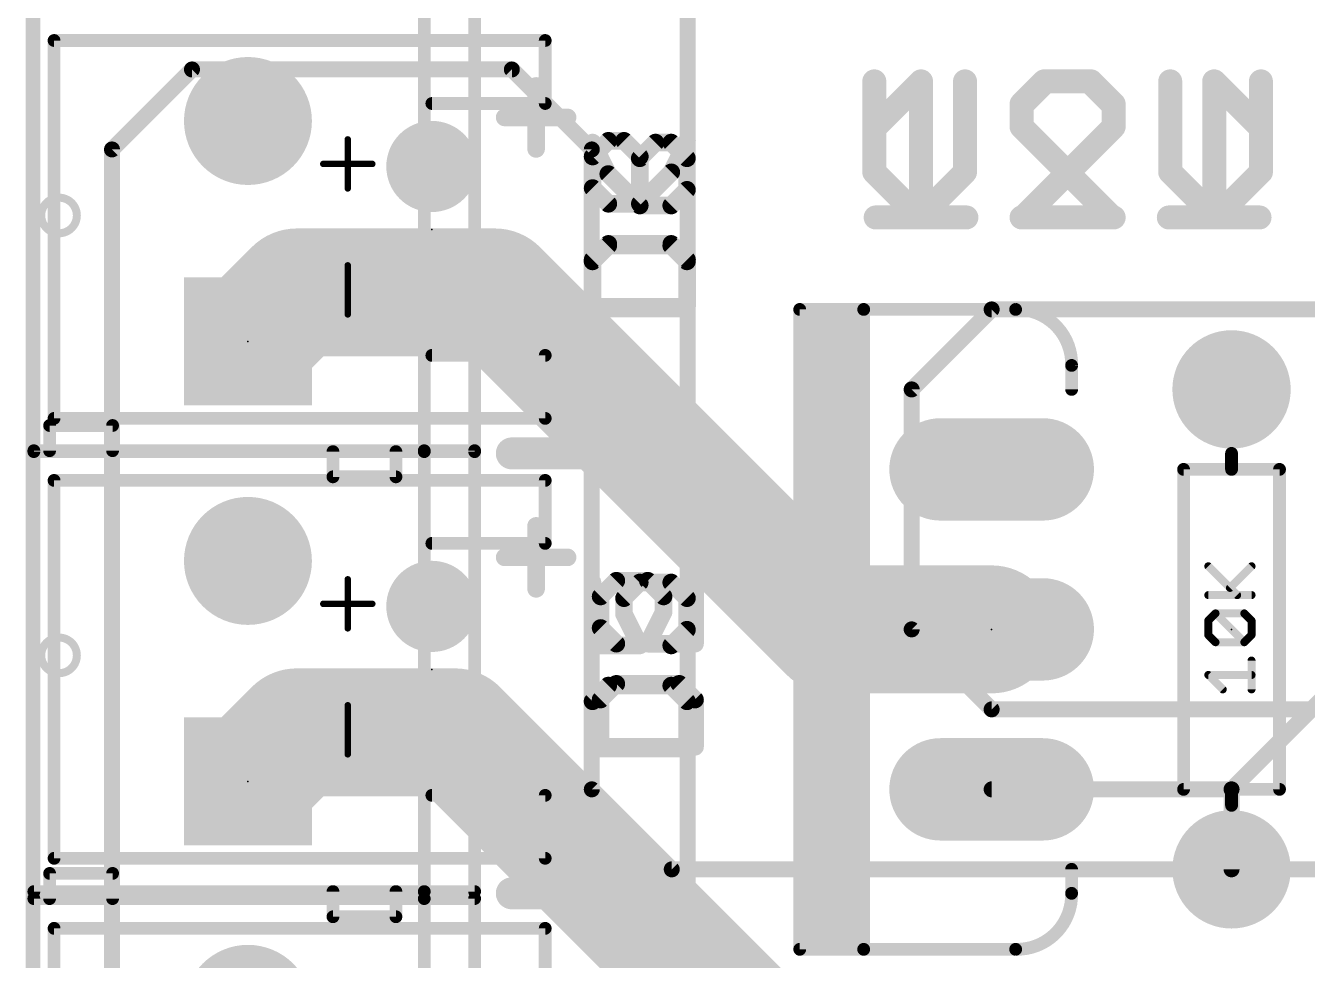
# Model space of a CAD drawing. Extents: x -15.6 to 82.7, y -6.5 to 54.7.
# Drawn here: x 2.44 to 22.79, y 11.25 to 26.1 of the extents above; entities that cross this region are included whole.
import ezdxf

# ---------------------------------------------------------------- set-up
doc = ezdxf.new("R2010")
doc.units = 0
for name, color, linetype in [('1', 12, 'CONTINUOUS'), ('16', 132, 'CONTINUOUS'), ('17', 110, 'CONTINUOUS'), ('20', 53, 'CONTINUOUS'), ('21', 41, 'CONTINUOUS'), ('22', 40, 'CONTINUOUS'), ('23', 53, 'CONTINUOUS'), ('51', 53, 'CONTINUOUS')]:
    doc.layers.add(name, color=color, linetype=linetype)

# ---------------------------------------------------------------- blocks, each defined once
blk = doc.blocks.new('ROUNDP')
at = {"const_width": 0.5}
blk.add_lwpolyline([(0, -0.25, 1), (0, 0.25, 1), (0, -0.25)], format="xyb", dxfattribs=at)
blk = doc.blocks.new('SQUAREP')
blk.add_solid([(-0.5, -0.5), (0.5, -0.5), (-0.5, 0.5), (0.5, 0.5)])
blk = doc.blocks.new('RECT')
blk.add_solid([(-0.5, -0.5), (0.5, -0.5), (-0.5, 0.5), (0.5, 0.5)])
blk = doc.blocks.new('LONGP100')
at = {"const_width": 1}
blk.add_lwpolyline([(-0.5, 0), (0.5, 0)], dxfattribs=at)
at = {"const_width": 0.5}
for points in [[(-0.5, 0.25, 1), (-0.5, -0.25)], [(0.5, -0.25, 1), (0.5, 0.25)]]:
    blk.add_lwpolyline(points, format="xyb", dxfattribs=at)

msp = doc.modelspace()

# ---------------------------------------------------------------- linework, layer by layer
at = {"layer": '1'}
for points, const_width in [([(3.81, 24.13), (5.08, 25.4)], 0.254), ([(5.08, 25.4), (10.16, 25.4)], 0.254), ([(10.16, 25.4), (11.43, 24.13)], 0.254), ([(3.81, 5.08), (3.81, 24.13)], 0.254), ([(11.43, 24.13), (11.43, 13.97)], 0.254), ([(5.969, 21.082), (6.747, 21.86)], 2.032), ([(6.747, 21.86), (8.89, 21.86)], 2.032), ([(8.89, 21.86), (9.89, 21.86)], 2.032), ([(9.89, 21.86), (15.24, 16.51)], 2.032), ([(17.78, 21.59), (16.51, 20.32)], 0.254), ([(57.15, 21.59), (17.78, 21.59)], 0.254), ([(16.51, 20.32), (16.51, 16.51)], 0.254), ([(15.24, 16.51), (17.78, 16.51)], 2.032), ([(16.51, 16.51), (17.78, 15.24)], 0.254), ([(21.59, 13.97), (24.13, 16.51)], 0.254), ([(5.969, 14.097), (6.747, 14.875)], 2.032), ([(6.747, 14.875), (8.89, 14.875)], 2.032), ([(8.89, 14.875), (9.255, 14.875)], 2.032), ([(9.255, 14.875), (13.97, 10.16)], 2.032), ([(17.78, 15.24), (67.31, 15.24)], 0.254), ([(11.43, 13.97), (12.7, 12.7)], 0.254), ([(17.78, 13.97), (21.59, 13.97)], 0.254), ([(21.59, 13.97), (21.59, 12.7)], 0.254), ([(12.7, 12.7), (67.31, 12.7)], 0.254)]:
    msp.add_lwpolyline(points, dxfattribs=dict(at, const_width=const_width))
for points, const_width in [([(5.08, 25.4635, 1), (5.08, 25.3365)], 0.127), ([(5.1249, 25.3551, 1), (5.0351, 25.4449)], 0.127), ([(10.2049, 25.4449, 1), (10.1151, 25.3551)], 0.127), ([(10.16, 25.3365, 1), (10.16, 25.4635)], 0.127), ([(3.8735, 24.13, 1), (3.7465, 24.13)], 0.127), ([(3.7651, 24.1749, 1), (3.8549, 24.0851)], 0.127), ([(11.4935, 24.13, 1), (11.3665, 24.13)], 0.127), ([(11.3851, 24.0851, 1), (11.4749, 24.1749)], 0.127), ([(6.747, 22.368, 1), (6.747, 21.352)], 1.016), ([(7.1062, 21.5008, 1), (6.3878, 22.2192)], 1.016), ([(8.89, 22.368, 1), (8.89, 21.352)], 1.016), ([(8.89, 21.352, 1), (8.89, 22.368)], 1.016), ([(10.2492, 22.2192, 1), (9.5308, 21.5008)], 1.016), ([(9.89, 21.352, 1), (9.89, 22.368)], 1.016), ([(5.6098, 21.4412, 1), (6.3282, 20.7228)], 1.016), ([(17.78, 21.6535, 1), (17.78, 21.5265)], 0.127), ([(17.8249, 21.5451, 1), (17.7351, 21.6349)], 0.127), ([(16.5735, 20.32, 1), (16.4465, 20.32)], 0.127), ([(16.4651, 20.3649, 1), (16.5549, 20.2751)], 0.127), ([(15.24, 17.018, 1), (15.24, 16.002)], 1.016), ([(17.78, 16.002, 1), (17.78, 17.018)], 1.016), ([(14.8808, 16.1508, 1), (15.5992, 16.8692)], 1.016), ([(16.5549, 16.5549, 1), (16.4651, 16.4651)], 0.127), ([(16.4465, 16.51, 1), (16.5735, 16.51)], 0.127), ([(6.747, 15.383, 1), (6.747, 14.367)], 1.016), ([(7.1062, 14.5158, 1), (6.3878, 15.2342)], 1.016), ([(8.89, 15.383, 1), (8.89, 14.367)], 1.016), ([(9.6142, 15.2342, 1), (8.8958, 14.5158)], 1.016), ([(8.89, 14.367, 1), (8.89, 15.383)], 1.016), ([(9.255, 14.367, 1), (9.255, 15.383)], 1.016), ([(17.78, 15.3035, 1), (17.78, 15.1765)], 0.127), ([(17.7351, 15.1951, 1), (17.8249, 15.2849)], 0.127), ([(5.6098, 14.4562, 1), (6.3282, 13.7378)], 1.016), ([(11.4749, 14.0149, 1), (11.3851, 13.9251)], 0.127), ([(17.78, 14.0335, 1), (17.78, 13.9065)], 0.127), ([(21.6535, 13.97, 1), (21.5265, 13.97)], 0.127), ([(21.5451, 14.0149, 1), (21.6349, 13.9251)], 0.127), ([(21.59, 13.9065, 1), (21.59, 14.0335)], 0.127), ([(11.3665, 13.97, 1), (11.4935, 13.97)], 0.127), ([(12.7, 12.7635, 1), (12.7, 12.6365)], 0.127), ([(12.6551, 12.6551, 1), (12.7449, 12.7449)], 0.127), ([(21.5265, 12.7, 1), (21.6535, 12.7)], 0.127)]:
    msp.add_lwpolyline(points, format="xyb", dxfattribs=dict(at, const_width=const_width))
at = {"layer": '16', "const_width": 0.254}
for points in [[(3.81, 24.13), (5.08, 25.4)], [(5.08, 25.4), (10.16, 25.4)], [(10.16, 25.4), (11.43, 24.13)], [(3.81, 5.08), (3.81, 24.13)], [(11.43, 24.13), (11.43, 13.97)], [(16.51, 20.32), (17.78, 21.59)], [(17.78, 21.59), (57.15, 21.59)], [(16.51, 16.51), (16.51, 20.32)], [(17.78, 15.24), (16.51, 16.51)], [(67.31, 15.24), (17.78, 15.24)], [(11.43, 13.97), (12.7, 12.7)], [(12.7, 12.7), (67.31, 12.7)]]:
    msp.add_lwpolyline(points, dxfattribs=at)
at = {"layer": '16', "const_width": 0.127}
for points in [[(5.08, 25.4635, 1), (5.08, 25.3365)], [(5.1249, 25.3551, 1), (5.0351, 25.4449)], [(10.2049, 25.4449, 1), (10.1151, 25.3551)], [(10.16, 25.3365, 1), (10.16, 25.4635)], [(3.8735, 24.13, 1), (3.7465, 24.13)], [(3.7651, 24.1749, 1), (3.8549, 24.0851)], [(11.4935, 24.13, 1), (11.3665, 24.13)], [(11.3851, 24.0851, 1), (11.4749, 24.1749)], [(17.78, 21.6535, 1), (17.78, 21.5265)], [(17.8249, 21.5451, 1), (17.7351, 21.6349)], [(16.5735, 20.32, 1), (16.4465, 20.32)], [(16.4651, 20.3649, 1), (16.5549, 20.2751)], [(16.5549, 16.5549, 1), (16.4651, 16.4651)], [(16.4465, 16.51, 1), (16.5735, 16.51)], [(17.78, 15.3035, 1), (17.78, 15.1765)], [(17.7351, 15.1951, 1), (17.8249, 15.2849)], [(11.4749, 14.0149, 1), (11.3851, 13.9251)], [(11.3665, 13.97, 1), (11.4935, 13.97)], [(12.7, 12.7635, 1), (12.7, 12.6365)], [(12.6551, 12.6551, 1), (12.7449, 12.7449)]]:
    msp.add_lwpolyline(points, format="xyb", dxfattribs=at)
at = {"layer": '20', "const_width": 0.2032}
msp.add_lwpolyline([(2.54, 50.8), (2.54, 2.54)], dxfattribs=at)
at = {"layer": '21'}
for points, const_width in [([(2.569, 19.332), (2.569, 26.332)], 0.2032), ([(8.769, 26.332), (8.769, 19.332)], 0.2032), ([(9.569, 26.332), (9.569, 19.332)], 0.2032), ([(10.5457, 25.1386), (10.5457, 24.1387)], 0.2794), ([(15.9385, 24.4911), (16.6588, 25.2113)], 0.381), ([(16.6588, 25.2113), (16.6588, 23.0505)], 0.381), ([(18.6374, 25.2113), (18.2773, 24.8512)], 0.381), ([(19.3577, 25.2113), (18.6374, 25.2113)], 0.381), ([(19.7179, 24.8512), (19.3577, 25.2113)], 0.381), ([(20.6161, 25.2113), (20.6161, 23.7708)], 0.381), ([(22.0567, 23.7708), (22.0567, 25.2113)], 0.381), ([(19.7179, 24.4911), (19.7179, 24.8512)], 0.381), ([(10.0457, 24.6386), (11.0456, 24.6386)], 0.2794), ([(18.2773, 23.0505), (19.7179, 24.4911)], 0.381), ([(11.4414, 24.2398), (11.6914, 23.7398)], 0.2794), ([(12.4413, 24.2398), (12.1914, 23.9898)], 0.2794), ([(12.6913, 24.2398), (12.4413, 24.2398)], 0.2794), ([(12.9413, 23.9898), (12.6913, 24.2398)], 0.2794), ([(12.1914, 23.9898), (12.1914, 23.2399)], 0.2794), ([(12.9413, 23.4898), (12.9413, 23.9898)], 0.2794), ([(11.6914, 23.7398), (12.1914, 23.2399)], 0.2794), ([(20.6161, 23.7708), (21.3364, 23.0505)], 0.381), ([(21.3364, 23.0505), (22.0567, 23.7708)], 0.381), ([(12.6913, 23.2399), (12.9413, 23.4898)], 0.2794), ([(12.1914, 23.2399), (12.6913, 23.2399)], 0.2794), ([(15.9385, 23.0505), (17.3791, 23.0505)], 0.381), ([(19.7179, 23.0505), (18.2773, 23.0505)], 0.381), ([(11.6914, 22.6026), (11.4414, 22.3526)], 0.2794), ([(12.6913, 22.6026), (11.6914, 22.6026)], 0.2794), ([(12.9413, 22.3526), (12.6913, 22.6026)], 0.2794), ([(11.4414, 22.3526), (11.4414, 21.6027)], 0.2794), ([(12.9413, 21.6027), (12.9413, 22.3526)], 0.2794), ([(10.5404, 20.4597), (10.5404, 21.4596)], 0.2794), ([(11.4414, 21.6027), (12.9413, 21.6027)], 0.2794), ([(14.732, 11.43), (14.732, 21.59)], 0.2032), ([(14.732, 21.59), (15.748, 21.59)], 0.2032), ([(15.748, 21.59), (18.161, 21.59)], 0.2032), ([(15.748, 21.59), (15.748, 11.43)], 0.2032), ([(19.05, 20.701), (19.05, 20.32)], 0.2032), ([(11.43, 19.304), (10.16, 19.304)], 0.508), ([(2.569, 12.347), (2.569, 19.347)], 0.2032), ([(2.569, 19.347), (8.769, 19.347)], 0.2032), ([(8.769, 19.332), (2.569, 19.332)], 0.2032), ([(8.769, 19.347), (9.569, 19.347)], 0.2032), ([(8.769, 19.347), (8.769, 12.347)], 0.2032), ([(9.569, 19.332), (8.769, 19.332)], 0.2032), ([(9.569, 19.347), (9.569, 12.347)], 0.2032), ([(21.59, 19.05), (21.59, 19.304)], 0.2032), ([(20.828, 13.97), (20.828, 19.05)], 0.2032), ([(20.828, 19.05), (21.59, 19.05)], 0.2032), ([(21.59, 19.05), (22.352, 19.05)], 0.2032), ([(22.352, 19.05), (22.352, 13.97)], 0.2032), ([(10.5457, 18.1536), (10.5457, 17.1537)], 0.2794), ([(10.0457, 17.6536), (11.0456, 17.6536)], 0.2794), ([(21.6787, 17.0543), (21.2211, 17.5119)], 0.127), ([(21.5643, 17.1687), (21.9075, 17.5119)], 0.127), ([(11.4414, 17.2548), (11.4414, 16.2549)], 0.2794), ([(11.9414, 17.0048), (12.1914, 17.2548)], 0.2794), ([(12.1914, 17.2548), (12.6913, 17.2548)], 0.2794), ([(12.6913, 17.2548), (12.9413, 17.0048)], 0.2794), ([(11.9414, 16.7548), (11.9414, 17.0048)], 0.2794), ([(12.9413, 17.0048), (12.9413, 16.5048)], 0.2794), ([(21.2211, 17.0543), (21.9075, 17.0543)], 0.127), ([(12.1914, 16.2549), (11.9414, 16.7548)], 0.2794), ([(21.2211, 16.6491), (21.3355, 16.7635)], 0.127), ([(21.2211, 16.4203), (21.2211, 16.6491)], 0.127), ([(21.3355, 16.7635), (21.7931, 16.7635)], 0.127), ([(21.7931, 16.3059), (21.3355, 16.7635)], 0.127), ([(21.7931, 16.7635), (21.9075, 16.6491)], 0.127), ([(21.9075, 16.6491), (21.9075, 16.4203)], 0.127), ([(12.9413, 16.5048), (12.6913, 16.2549)], 0.2794), ([(11.4414, 16.2549), (12.1914, 16.2549)], 0.2794), ([(21.3355, 16.3059), (21.2211, 16.4203)], 0.127), ([(21.7931, 16.3059), (21.3355, 16.3059)], 0.127), ([(21.9075, 16.4203), (21.7931, 16.3059)], 0.127), ([(21.9075, 15.5575), (21.9075, 16.0151)], 0.127), ([(11.6914, 15.6176), (11.4414, 15.3676)], 0.2794), ([(12.6913, 15.6176), (11.6914, 15.6176)], 0.2794), ([(12.9413, 15.3676), (12.6913, 15.6176)], 0.2794), ([(21.4499, 15.5575), (21.2211, 15.7863)], 0.127), ([(21.2211, 15.7863), (21.9075, 15.7863)], 0.127), ([(11.4414, 15.3676), (11.4414, 14.6177)], 0.2794), ([(12.9413, 14.6177), (12.9413, 15.3676)], 0.2794), ([(11.4414, 14.6177), (12.9413, 14.6177)], 0.2794), ([(10.5404, 13.4747), (10.5404, 14.4746)], 0.2794), ([(21.59, 13.97), (20.828, 13.97)], 0.2032), ([(22.352, 13.97), (21.59, 13.97)], 0.2032), ([(21.59, 13.97), (21.59, 13.716)], 0.2032), ([(19.05, 12.319), (19.05, 12.7)], 0.2032), ([(8.769, 12.347), (2.569, 12.347)], 0.2032), ([(9.569, 12.347), (8.769, 12.347)], 0.2032), ([(11.43, 12.319), (10.16, 12.319)], 0.508), ([(2.569, 5.235), (2.569, 12.235)], 0.2032), ([(2.569, 12.235), (8.769, 12.235)], 0.2032), ([(8.769, 12.235), (9.569, 12.235)], 0.2032), ([(8.769, 12.235), (8.769, 5.235)], 0.2032), ([(9.569, 12.235), (9.569, 5.235)], 0.2032), ([(15.748, 11.43), (14.732, 11.43)], 0.2032), ([(15.748, 11.43), (18.161, 11.43)], 0.2032)]:
    msp.add_lwpolyline(points, dxfattribs=dict(at, const_width=const_width))
for points, const_width in [([(10.6155, 25.1386, 1), (10.4758, 25.1386)], 0.1397), ([(16.754, 25.2113, 1), (16.5635, 25.2113)], 0.1905), ([(16.7261, 25.144, 1), (16.5914, 25.2787)], 0.1905), ([(18.6374, 25.3066, 1), (18.6374, 25.1161)], 0.1905), ([(18.7048, 25.144, 1), (18.5701, 25.2787)], 0.1905), ([(19.4251, 25.2787, 1), (19.2904, 25.144)], 0.1905), ([(19.3577, 25.1161, 1), (19.3577, 25.3066)], 0.1905), ([(20.7113, 25.2113, 1), (20.5208, 25.2113)], 0.1905), ([(22.1519, 25.2113, 1), (21.9614, 25.2113)], 0.1905), ([(19.8131, 24.8512, 1), (19.6226, 24.8512)], 0.1905), ([(18.2099, 24.9186, 1), (18.3446, 24.7839)], 0.1905), ([(19.6505, 24.7839, 1), (19.7852, 24.9186)], 0.1905), ([(10.0457, 24.7085, 1), (10.0457, 24.5688)], 0.1397), ([(11.0456, 24.5688, 1), (11.0456, 24.7085)], 0.1397), ([(15.8711, 24.5584, 1), (16.0059, 24.4237)], 0.1905), ([(19.7852, 24.4237, 1), (19.6505, 24.5584)], 0.1905), ([(19.6226, 24.4911, 1), (19.8131, 24.4911)], 0.1905), ([(11.5039, 24.271, 1), (11.3789, 24.2085)], 0.1397), ([(12.4413, 24.3096, 1), (12.4413, 24.1699)], 0.1397), ([(12.4907, 24.1904, 1), (12.3919, 24.2892)], 0.1397), ([(12.7407, 24.2892, 1), (12.6419, 24.1904)], 0.1397), ([(12.6913, 24.1699, 1), (12.6913, 24.3096)], 0.1397), ([(10.4758, 24.1387, 1), (10.6155, 24.1387)], 0.1397), ([(12.2612, 23.9898, 1), (12.1215, 23.9898)], 0.1397), ([(12.142, 24.0392, 1), (12.2408, 23.9404)], 0.1397), ([(13.0112, 23.9898, 1), (12.8714, 23.9898)], 0.1397), ([(12.8919, 23.9404, 1), (12.9907, 24.0392)], 0.1397), ([(11.7408, 23.7892, 1), (11.642, 23.6904)], 0.1397), ([(11.6289, 23.7086, 1), (11.7539, 23.7711)], 0.1397), ([(20.6834, 23.8381, 1), (20.5487, 23.7034)], 0.1905), ([(20.5208, 23.7708, 1), (20.7113, 23.7708)], 0.1905), ([(21.9614, 23.7708, 1), (22.1519, 23.7708)], 0.1905), ([(22.124, 23.7034, 1), (21.9893, 23.8381)], 0.1905), ([(12.9907, 23.4404, 1), (12.8919, 23.5392)], 0.1397), ([(12.8714, 23.4898, 1), (13.0112, 23.4898)], 0.1397), ([(12.1215, 23.2399, 1), (12.2612, 23.2399)], 0.1397), ([(12.1914, 23.3097, 1), (12.1914, 23.17)], 0.1397), ([(12.142, 23.1905, 1), (12.2408, 23.2892)], 0.1397), ([(12.6419, 23.2892, 1), (12.7407, 23.1905)], 0.1397), ([(12.6913, 23.17, 1), (12.6913, 23.3097)], 0.1397), ([(15.9385, 23.1457, 1), (15.9385, 22.9552)], 0.1905), ([(17.3791, 22.9552, 1), (17.3791, 23.1457)], 0.1905), ([(18.2099, 23.1179, 1), (18.3446, 22.9831)], 0.1905), ([(18.2773, 23.1457, 1), (18.2773, 22.9552)], 0.1905), ([(19.7179, 22.9552, 1), (19.7179, 23.1457)], 0.1905), ([(21.269, 23.1179, 1), (21.4037, 22.9831)], 0.1905), ([(21.269, 22.9831, 1), (21.4037, 23.1179)], 0.1905), ([(16.5635, 23.0505, 1), (16.754, 23.0505)], 0.1905), ([(11.6914, 22.6725, 1), (11.6914, 22.5328)], 0.1397), ([(11.7408, 22.5532, 1), (11.642, 22.652)], 0.1397), ([(12.7407, 22.652, 1), (12.6419, 22.5532)], 0.1397), ([(12.6913, 22.5328, 1), (12.6913, 22.6725)], 0.1397), ([(11.392, 22.402, 1), (11.4908, 22.3032)], 0.1397), ([(11.5113, 22.3526, 1), (11.3716, 22.3526)], 0.1397), ([(13.0112, 22.3526, 1), (12.8714, 22.3526)], 0.1397), ([(12.8919, 22.3032, 1), (12.9907, 22.402)], 0.1397), ([(10.6102, 21.4596, 1), (10.4705, 21.4596)], 0.1397), ([(11.4414, 21.6726, 1), (11.4414, 21.5329)], 0.1397), ([(11.3716, 21.6027, 1), (11.5113, 21.6027)], 0.1397), ([(12.8714, 21.6027, 1), (13.0112, 21.6027)], 0.1397), ([(12.9413, 21.5329, 1), (12.9413, 21.6726)], 0.1397), ([(14.7828, 21.59, 1), (14.6812, 21.59)], 0.1016), ([(14.732, 21.6408, 1), (14.732, 21.5392)], 0.1016), ([(15.748, 21.6408, 1), (15.748, 21.5392)], 0.1016), ([(15.7988, 21.59, 1), (15.6972, 21.59)], 0.1016), ([(15.748, 21.5392, 1), (15.748, 21.6408)], 0.1016), ([(19.05, 20.701, 0.4286), (18.161, 21.59)], 0.2032), ([(18.1598, 21.6408, 1), (18.1622, 21.5392)], 0.1016), ([(18.161, 21.5392, 1), (18.161, 21.6408)], 0.1016), ([(19.1008, 20.701, 1), (18.9992, 20.701)], 0.1016), ([(18.9992, 20.7022, 1), (19.1008, 20.6998)], 0.1016), ([(10.4705, 20.4597, 1), (10.6102, 20.4597)], 0.1397), ([(18.9992, 20.32, 1), (19.1008, 20.32)], 0.1016), ([(10.16, 19.431, 1), (10.16, 19.177)], 0.254), ([(11.43, 19.177, 1), (11.43, 19.431)], 0.254), ([(2.6198, 19.347, 1), (2.5182, 19.347)], 0.1016), ([(2.569, 19.3978, 1), (2.569, 19.2962)], 0.1016), ([(2.569, 19.3828, 1), (2.569, 19.2812)], 0.1016), ([(2.5182, 19.332, 1), (2.6198, 19.332)], 0.1016), ([(8.769, 19.3978, 1), (8.769, 19.2962)], 0.1016), ([(8.8198, 19.347, 1), (8.7182, 19.347)], 0.1016), ([(8.769, 19.3828, 1), (8.769, 19.2812)], 0.1016), ([(8.7182, 19.332, 1), (8.8198, 19.332)], 0.1016), ([(8.769, 19.2962, 1), (8.769, 19.3978)], 0.1016), ([(8.769, 19.2812, 1), (8.769, 19.3828)], 0.1016), ([(9.6198, 19.347, 1), (9.5182, 19.347)], 0.1016), ([(9.5182, 19.332, 1), (9.6198, 19.332)], 0.1016), ([(9.569, 19.2962, 1), (9.569, 19.3978)], 0.1016), ([(9.569, 19.2812, 1), (9.569, 19.3828)], 0.1016), ([(21.6408, 19.304, 1), (21.5392, 19.304)], 0.1016), ([(20.8788, 19.05, 1), (20.7772, 19.05)], 0.1016), ([(20.828, 19.1008, 1), (20.828, 18.9992)], 0.1016), ([(21.59, 19.1008, 1), (21.59, 18.9992)], 0.1016), ([(21.59, 18.9992, 1), (21.59, 19.1008)], 0.1016), ([(22.4028, 19.05, 1), (22.3012, 19.05)], 0.1016), ([(22.352, 18.9992, 1), (22.352, 19.1008)], 0.1016), ([(21.5392, 19.05, 1), (21.6408, 19.05)], 0.1016), ([(10.6155, 18.1536, 1), (10.4758, 18.1536)], 0.1397), ([(10.0457, 17.7235, 1), (10.0457, 17.5838)], 0.1397), ([(11.0456, 17.5838, 1), (11.0456, 17.7235)], 0.1397), ([(21.2436, 17.5344, 1), (21.1987, 17.4895)], 0.0635), ([(21.93, 17.4895, 1), (21.885, 17.5344)], 0.0635), ([(11.5113, 17.2548, 1), (11.3716, 17.2548)], 0.1397), ([(12.1914, 17.3246, 1), (12.1914, 17.1849)], 0.1397), ([(12.2408, 17.2054, 1), (12.142, 17.3042)], 0.1397), ([(12.7407, 17.3042, 1), (12.6419, 17.2054)], 0.1397), ([(12.6913, 17.1849, 1), (12.6913, 17.3246)], 0.1397), ([(10.4758, 17.1537, 1), (10.6155, 17.1537)], 0.1397), ([(12.0112, 17.0048, 1), (11.8715, 17.0048)], 0.1397), ([(11.892, 17.0542, 1), (11.9908, 16.9554)], 0.1397), ([(13.0112, 17.0048, 1), (12.8714, 17.0048)], 0.1397), ([(12.8919, 16.9554, 1), (12.9907, 17.0542)], 0.1397), ([(21.2211, 17.0861, 1), (21.2211, 17.0226)], 0.0635), ([(21.5419, 17.1912, 1), (21.5868, 17.1463)], 0.0635), ([(21.6563, 17.0319, 1), (21.7012, 17.0768)], 0.0635), ([(21.9075, 17.0226, 1), (21.9075, 17.0861)], 0.0635), ([(11.8715, 16.7548, 1), (12.0112, 16.7548)], 0.1397), ([(12.0039, 16.7861, 1), (11.8789, 16.7236)], 0.1397), ([(21.2529, 16.6491, 1), (21.1894, 16.6491)], 0.0635), ([(21.1987, 16.6716, 1), (21.2436, 16.6267)], 0.0635), ([(21.3355, 16.7953, 1), (21.3355, 16.7318)], 0.0635), ([(21.358, 16.786, 1), (21.3131, 16.7411)], 0.0635), ([(21.358, 16.7411, 1), (21.3131, 16.786)], 0.0635), ([(21.8156, 16.786, 1), (21.7707, 16.7411)], 0.0635), ([(21.7931, 16.7318, 1), (21.7931, 16.7953)], 0.0635), ([(21.9393, 16.6491, 1), (21.8758, 16.6491)], 0.0635), ([(21.885, 16.6267, 1), (21.93, 16.6716)], 0.0635), ([(12.8714, 16.5048, 1), (13.0112, 16.5048)], 0.1397), ([(12.9907, 16.4554, 1), (12.8919, 16.5542)], 0.1397), ([(11.4414, 16.3247, 1), (11.4414, 16.185)], 0.1397), ([(11.3716, 16.2549, 1), (11.5113, 16.2549)], 0.1397), ([(12.1289, 16.2236, 1), (12.2538, 16.2861)], 0.1397), ([(12.1914, 16.185, 1), (12.1914, 16.3247)], 0.1397), ([(12.6419, 16.3042, 1), (12.7407, 16.2055)], 0.1397), ([(21.2436, 16.4428, 1), (21.1987, 16.3979)], 0.0635), ([(21.1894, 16.4203, 1), (21.2529, 16.4203)], 0.0635), ([(21.3355, 16.3377, 1), (21.3355, 16.2742)], 0.0635), ([(21.3131, 16.2835, 1), (21.358, 16.3284)], 0.0635), ([(21.7707, 16.3284, 1), (21.8156, 16.2835)], 0.0635), ([(21.7707, 16.2835, 1), (21.8156, 16.3284)], 0.0635), ([(21.7931, 16.2742, 1), (21.7931, 16.3377)], 0.0635), ([(21.8758, 16.4203, 1), (21.9393, 16.4203)], 0.0635), ([(21.93, 16.3979, 1), (21.885, 16.4428)], 0.0635), ([(21.9393, 16.0151, 1), (21.8758, 16.0151)], 0.0635), ([(11.6914, 15.6875, 1), (11.6914, 15.5478)], 0.1397), ([(11.7408, 15.5682, 1), (11.642, 15.667)], 0.1397), ([(12.7407, 15.667, 1), (12.6419, 15.5682)], 0.1397), ([(12.6913, 15.5478, 1), (12.6913, 15.6875)], 0.1397), ([(21.2211, 15.818, 1), (21.2211, 15.7545)], 0.0635), ([(21.2436, 15.8087, 1), (21.1987, 15.7638)], 0.0635), ([(21.9075, 15.7545, 1), (21.9075, 15.818)], 0.0635), ([(11.392, 15.417, 1), (11.4908, 15.3182)], 0.1397), ([(11.5113, 15.3676, 1), (11.3716, 15.3676)], 0.1397), ([(13.0112, 15.3676, 1), (12.8714, 15.3676)], 0.1397), ([(12.8919, 15.3182, 1), (12.9907, 15.417)], 0.1397), ([(21.4275, 15.535, 1), (21.4724, 15.58)], 0.0635), ([(21.8758, 15.5575, 1), (21.9393, 15.5575)], 0.0635), ([(11.4414, 14.6876, 1), (11.4414, 14.5479)], 0.1397), ([(11.3716, 14.6177, 1), (11.5113, 14.6177)], 0.1397), ([(12.8714, 14.6177, 1), (13.0112, 14.6177)], 0.1397), ([(12.9413, 14.5479, 1), (12.9413, 14.6876)], 0.1397), ([(10.6102, 14.4746, 1), (10.4705, 14.4746)], 0.1397), ([(20.828, 14.0208, 1), (20.828, 13.9192)], 0.1016), ([(21.59, 14.0208, 1), (21.59, 13.9192)], 0.1016), ([(21.6408, 13.97, 1), (21.5392, 13.97)], 0.1016), ([(21.59, 13.9192, 1), (21.59, 14.0208)], 0.1016), ([(22.352, 13.9192, 1), (22.352, 14.0208)], 0.1016), ([(20.7772, 13.97, 1), (20.8788, 13.97)], 0.1016), ([(22.3012, 13.97, 1), (22.4028, 13.97)], 0.1016), ([(21.5392, 13.716, 1), (21.6408, 13.716)], 0.1016), ([(10.4705, 13.4747, 1), (10.6102, 13.4747)], 0.1397), ([(19.1008, 12.7, 1), (18.9992, 12.7)], 0.1016), ([(2.569, 12.3978, 1), (2.569, 12.2962)], 0.1016), ([(8.769, 12.3978, 1), (8.769, 12.2962)], 0.1016), ([(8.769, 12.2962, 1), (8.769, 12.3978)], 0.1016), ([(9.569, 12.2962, 1), (9.569, 12.3978)], 0.1016), ([(10.16, 12.446, 1), (10.16, 12.192)], 0.254), ([(11.43, 12.192, 1), (11.43, 12.446)], 0.254), ([(18.161, 11.43, 0.4286), (19.05, 12.319)], 0.2032), ([(19.1008, 12.3202, 1), (18.9992, 12.3178)], 0.1016), ([(2.5182, 12.347, 1), (2.6198, 12.347)], 0.1016), ([(2.6198, 12.235, 1), (2.5182, 12.235)], 0.1016), ([(2.569, 12.2858, 1), (2.569, 12.1842)], 0.1016), ([(8.7182, 12.347, 1), (8.8198, 12.347)], 0.1016), ([(8.769, 12.2858, 1), (8.769, 12.1842)], 0.1016), ([(8.8198, 12.235, 1), (8.7182, 12.235)], 0.1016), ([(8.769, 12.1842, 1), (8.769, 12.2858)], 0.1016), ([(9.5182, 12.347, 1), (9.6198, 12.347)], 0.1016), ([(9.6198, 12.235, 1), (9.5182, 12.235)], 0.1016), ([(9.569, 12.1842, 1), (9.569, 12.2858)], 0.1016), ([(18.9992, 12.319, 1), (19.1008, 12.319)], 0.1016), ([(14.732, 11.4808, 1), (14.732, 11.3792)], 0.1016), ([(14.6812, 11.43, 1), (14.7828, 11.43)], 0.1016), ([(15.748, 11.4808, 1), (15.748, 11.3792)], 0.1016), ([(15.6972, 11.43, 1), (15.7988, 11.43)], 0.1016), ([(15.748, 11.3792, 1), (15.748, 11.4808)], 0.1016), ([(18.1622, 11.4808, 1), (18.1598, 11.3792)], 0.1016), ([(18.161, 11.3792, 1), (18.161, 11.4808)], 0.1016)]:
    msp.add_lwpolyline(points, format="xyb", dxfattribs=dict(at, const_width=const_width))
at = {"layer": '22'}
for points, const_width in [([(10.6155, 25.1386, 1), (10.4758, 25.1386)], 0.1397), ([(16.0116, 25.2113, 1), (15.8211, 25.2113)], 0.1905), ([(17.4522, 25.2113, 1), (17.2617, 25.2113)], 0.1905), ([(18.6153, 25.3066, 1), (18.6153, 25.1161)], 0.1905), ([(18.6826, 25.144, 1), (18.5479, 25.2787)], 0.1905), ([(19.4029, 25.2787, 1), (19.2682, 25.144)], 0.1905), ([(19.3356, 25.1161, 1), (19.3356, 25.3066)], 0.1905), ([(21.3816, 25.2787, 1), (21.2469, 25.144)], 0.1905), ([(21.4095, 25.2113, 1), (21.219, 25.2113)], 0.1905), ([(18.3504, 24.8512, 1), (18.1599, 24.8512)], 0.1905), ([(18.1878, 24.9186, 1), (18.3225, 24.7839)], 0.1905), ([(19.6284, 24.7839, 1), (19.7631, 24.9186)], 0.1905), ([(10.0457, 24.7085, 1), (10.0457, 24.5688)], 0.1397), ([(11.0456, 24.5688, 1), (11.0456, 24.7085)], 0.1397), ([(18.3225, 24.5584, 1), (18.1878, 24.4237)], 0.1905), ([(21.9671, 24.4237, 1), (22.1019, 24.5584)], 0.1905), ([(18.1599, 24.4911, 1), (18.3504, 24.4911)], 0.1905), ([(11.6927, 24.3373, 1), (11.6927, 24.1976)], 0.1397), ([(11.7421, 24.2181, 1), (11.6433, 24.3169)], 0.1397), ([(11.9921, 24.3169, 1), (11.8933, 24.2181)], 0.1397), ([(11.9427, 24.1976, 1), (11.9427, 24.3373)], 0.1397), ([(13.0051, 24.2362, 1), (12.8801, 24.2987)], 0.1397), ([(10.4758, 24.1387, 1), (10.6155, 24.1387)], 0.1397), ([(11.5126, 24.0175, 1), (11.3728, 24.0175)], 0.1397), ([(11.3933, 24.0669, 1), (11.4921, 23.9681)], 0.1397), ([(12.2625, 24.0175, 1), (12.1228, 24.0175)], 0.1397), ([(12.1432, 23.9681, 1), (12.242, 24.0669)], 0.1397), ([(12.6301, 23.7987, 1), (12.7551, 23.7363)], 0.1397), ([(12.742, 23.7181, 1), (12.6432, 23.8169)], 0.1397), ([(15.9837, 23.8381, 1), (15.849, 23.7034)], 0.1905), ([(15.8211, 23.7708, 1), (16.0116, 23.7708)], 0.1905), ([(17.2617, 23.7708, 1), (17.4522, 23.7708)], 0.1905), ([(17.4243, 23.7034, 1), (17.2896, 23.8381)], 0.1905), ([(11.4921, 23.5669, 1), (11.3933, 23.4681)], 0.1397), ([(11.3728, 23.5175, 1), (11.5126, 23.5175)], 0.1397), ([(11.6927, 23.3374, 1), (11.6927, 23.1977)], 0.1397), ([(11.6433, 23.2181, 1), (11.7421, 23.3169)], 0.1397), ([(12.1432, 23.3169, 1), (12.242, 23.2181)], 0.1397), ([(12.1228, 23.2675, 1), (12.2625, 23.2675)], 0.1397), ([(12.1926, 23.1977, 1), (12.1926, 23.3374)], 0.1397), ([(16.5693, 23.1179, 1), (16.704, 22.9831)], 0.1905), ([(16.5693, 22.9831, 1), (16.704, 23.1179)], 0.1905), ([(18.2551, 23.1457, 1), (18.2551, 22.9552)], 0.1905), ([(19.6284, 22.9831, 1), (19.7631, 23.1179)], 0.1905), ([(19.6957, 22.9552, 1), (19.6957, 23.1457)], 0.1905), ([(20.5939, 23.1457, 1), (20.5939, 22.9552)], 0.1905), ([(22.0345, 22.9552, 1), (22.0345, 23.1457)], 0.1905), ([(21.219, 23.0505, 1), (21.4095, 23.0505)], 0.1905), ([(11.6927, 22.7002, 1), (11.6927, 22.5605)], 0.1397), ([(11.7421, 22.5809, 1), (11.6433, 22.6797)], 0.1397), ([(12.742, 22.6797, 1), (12.6432, 22.5809)], 0.1397), ([(12.6926, 22.5605, 1), (12.6926, 22.7002)], 0.1397), ([(11.5126, 22.3803, 1), (11.3728, 22.3803)], 0.1397), ([(11.3933, 22.4297, 1), (11.4921, 22.3309)], 0.1397), ([(13.0124, 22.3803, 1), (12.8727, 22.3803)], 0.1397), ([(12.8932, 22.3309, 1), (12.992, 22.4297)], 0.1397), ([(10.6102, 21.4596, 1), (10.4705, 21.4596)], 0.1397), ([(11.3728, 21.6304, 1), (11.5126, 21.6304)], 0.1397), ([(11.4427, 21.7002, 1), (11.4427, 21.5605)], 0.1397), ([(12.8727, 21.6304, 1), (13.0124, 21.6304)], 0.1397), ([(12.9426, 21.5605, 1), (12.9426, 21.7002)], 0.1397), ([(10.4705, 20.4597, 1), (10.6102, 20.4597)], 0.1397), ([(10.16, 19.431, 1), (10.16, 19.177)], 0.254), ([(11.43, 19.177, 1), (11.43, 19.431)], 0.254), ([(10.6155, 18.1536, 1), (10.4758, 18.1536)], 0.1397), ([(10.0457, 17.7235, 1), (10.0457, 17.5838)], 0.1397), ([(11.0456, 17.5838, 1), (11.0456, 17.7235)], 0.1397), ([(11.8197, 17.3523, 1), (11.8197, 17.2126)], 0.1397), ([(11.8691, 17.2331, 1), (11.7703, 17.3319)], 0.1397), ([(12.369, 17.3319, 1), (12.2702, 17.2331)], 0.1397), ([(12.3196, 17.2126, 1), (12.3196, 17.3523)], 0.1397), ([(13.1394, 17.2825, 1), (12.9997, 17.2825)], 0.1397), ([(10.4758, 17.1537, 1), (10.6155, 17.1537)], 0.1397), ([(11.6396, 17.0325, 1), (11.4999, 17.0325)], 0.1397), ([(11.5203, 17.0819, 1), (11.6191, 16.9831)], 0.1397), ([(12.6395, 17.0325, 1), (12.4998, 17.0325)], 0.1397), ([(12.5202, 16.9831, 1), (12.619, 17.0819)], 0.1397), ([(12.6321, 16.7513, 1), (12.5071, 16.8137)], 0.1397), ([(12.4998, 16.7825, 1), (12.6395, 16.7825)], 0.1397), ([(11.6191, 16.5819, 1), (11.5203, 16.4831)], 0.1397), ([(11.4999, 16.5325, 1), (11.6396, 16.5325)], 0.1397), ([(11.7703, 16.2331, 1), (11.8691, 16.3319)], 0.1397), ([(12.3196, 16.3524, 1), (12.3196, 16.2127)], 0.1397), ([(12.2572, 16.3138, 1), (12.3821, 16.2513)], 0.1397), ([(12.9997, 16.2825, 1), (13.1394, 16.2825)], 0.1397), ([(13.0696, 16.2127, 1), (13.0696, 16.3524)], 0.1397), ([(11.8197, 15.7152, 1), (11.8197, 15.5755)], 0.1397), ([(11.8691, 15.5959, 1), (11.7703, 15.6947)], 0.1397), ([(12.869, 15.6947, 1), (12.7702, 15.5959)], 0.1397), ([(12.8196, 15.5755, 1), (12.8196, 15.7152)], 0.1397), ([(11.6396, 15.3953, 1), (11.4999, 15.3953)], 0.1397), ([(11.5203, 15.4447, 1), (11.6191, 15.3459)], 0.1397), ([(13.1394, 15.3953, 1), (12.9997, 15.3953)], 0.1397), ([(13.0202, 15.3459, 1), (13.119, 15.4447)], 0.1397), ([(11.5697, 14.7152, 1), (11.5697, 14.5755)], 0.1397), ([(11.4999, 14.6454, 1), (11.6396, 14.6454)], 0.1397), ([(12.9997, 14.6454, 1), (13.1394, 14.6454)], 0.1397), ([(13.0696, 14.5755, 1), (13.0696, 14.7152)], 0.1397), ([(10.6102, 14.4746, 1), (10.4705, 14.4746)], 0.1397), ([(10.4705, 13.4747, 1), (10.6102, 13.4747)], 0.1397), ([(10.16, 12.446, 1), (10.16, 12.192)], 0.254), ([(11.43, 12.192, 1), (11.43, 12.446)], 0.254)]:
    msp.add_lwpolyline(points, format="xyb", dxfattribs=dict(at, const_width=const_width))
for points, const_width in [([(10.5457, 25.1386), (10.5457, 24.1387)], 0.2794), ([(15.9163, 23.7708), (15.9163, 25.2113)], 0.381), ([(17.3569, 25.2113), (17.3569, 23.7708)], 0.381), ([(18.2551, 24.8512), (18.6153, 25.2113)], 0.381), ([(18.6153, 25.2113), (19.3356, 25.2113)], 0.381), ([(19.3356, 25.2113), (19.6957, 24.8512)], 0.381), ([(22.0345, 24.4911), (21.3142, 25.2113)], 0.381), ([(21.3142, 25.2113), (21.3142, 23.0505)], 0.381), ([(18.2551, 24.4911), (18.2551, 24.8512)], 0.381), ([(10.0457, 24.6386), (11.0456, 24.6386)], 0.2794), ([(19.6957, 23.0505), (18.2551, 24.4911)], 0.381), ([(11.4427, 24.0175), (11.6927, 24.2675)], 0.2794), ([(11.6927, 24.2675), (11.9427, 24.2675)], 0.2794), ([(11.9427, 24.2675), (12.1926, 24.0175)], 0.2794), ([(12.9426, 24.2675), (12.6926, 23.7675)], 0.2794), ([(11.4427, 23.5175), (11.4427, 24.0175)], 0.2794), ([(12.1926, 24.0175), (12.1926, 23.2675)], 0.2794), ([(12.6926, 23.7675), (12.1926, 23.2675)], 0.2794), ([(16.6366, 23.0505), (15.9163, 23.7708)], 0.381), ([(17.3569, 23.7708), (16.6366, 23.0505)], 0.381), ([(11.6927, 23.2675), (11.4427, 23.5175)], 0.2794), ([(12.1926, 23.2675), (11.6927, 23.2675)], 0.2794), ([(18.2551, 23.0505), (19.6957, 23.0505)], 0.381), ([(22.0345, 23.0505), (20.5939, 23.0505)], 0.381), ([(11.4427, 22.3803), (11.6927, 22.6303)], 0.2794), ([(11.6927, 22.6303), (12.6926, 22.6303)], 0.2794), ([(12.6926, 22.6303), (12.9426, 22.3803)], 0.2794), ([(11.4427, 21.6304), (11.4427, 22.3803)], 0.2794), ([(12.9426, 22.3803), (12.9426, 21.6304)], 0.2794), ([(10.5404, 20.4597), (10.5404, 21.4596)], 0.2794), ([(12.9426, 21.6304), (11.4427, 21.6304)], 0.2794), ([(11.43, 19.304), (10.16, 19.304)], 0.508), ([(10.5457, 18.1536), (10.5457, 17.1537)], 0.2794), ([(10.0457, 17.6536), (11.0456, 17.6536)], 0.2794), ([(11.8197, 17.2825), (11.5697, 17.0325)], 0.2794), ([(12.3196, 17.2825), (11.8197, 17.2825)], 0.2794), ([(12.5696, 17.0325), (12.3196, 17.2825)], 0.2794), ([(13.0696, 17.2825), (13.0696, 16.2825)], 0.2794), ([(11.5697, 17.0325), (11.5697, 16.5325)], 0.2794), ([(12.5696, 16.7825), (12.5696, 17.0325)], 0.2794), ([(12.3196, 16.2825), (12.5696, 16.7825)], 0.2794), ([(11.5697, 16.5325), (11.8197, 16.2825)], 0.2794), ([(13.0696, 16.2825), (12.3196, 16.2825)], 0.2794), ([(11.5697, 15.3953), (11.8197, 15.6453)], 0.2794), ([(11.8197, 15.6453), (12.8196, 15.6453)], 0.2794), ([(12.8196, 15.6453), (13.0696, 15.3953)], 0.2794), ([(11.5697, 14.6454), (11.5697, 15.3953)], 0.2794), ([(13.0696, 15.3953), (13.0696, 14.6454)], 0.2794), ([(13.0696, 14.6454), (11.5697, 14.6454)], 0.2794), ([(10.5404, 13.4747), (10.5404, 14.4746)], 0.2794), ([(11.43, 12.319), (10.16, 12.319)], 0.508)]:
    msp.add_lwpolyline(points, dxfattribs=dict(at, const_width=const_width))
at = {"layer": '23'}
for p in [(8.89, 22.86), (5.969, 21.082), (17.78, 16.51), (21.59, 16.51), (8.89, 15.875), (5.969, 14.097)]:
    msp.add_point(p, dxfattribs=at)
at = {"layer": '51'}
for points, const_width in [([(12.954, 51.689), (12.954, 3.937)], 0.254), ([(2.89, 19.86), (2.89, 25.86)], 0.2032), ([(2.89, 25.86), (10.69, 25.86)], 0.2032), ([(10.69, 25.86), (10.69, 24.86)], 0.2032), ([(10.69, 24.86), (8.89, 24.86)], 0.2032), ([(7.5545, 23.5108), (7.5545, 24.2904)], 0.1016), ([(7.1647, 23.9006), (7.9443, 23.9006)], 0.1016), ([(7.5545, 21.5108), (7.5545, 22.2904)], 0.1016), ([(8.89, 20.86), (10.69, 20.86)], 0.2032), ([(10.69, 20.86), (10.69, 19.86)], 0.2032), ([(10.69, 19.86), (2.89, 19.86)], 0.2032), ([(2.819, 19.347), (2.819, 19.747)], 0.2032), ([(2.819, 19.747), (3.819, 19.747)], 0.2032), ([(3.819, 19.747), (3.819, 19.347)], 0.2032), ([(7.319, 19.332), (7.319, 18.932)], 0.2032), ([(8.319, 18.932), (8.319, 19.332)], 0.2032), ([(2.89, 12.875), (2.89, 18.875)], 0.2032), ([(2.89, 18.875), (10.69, 18.875)], 0.2032), ([(7.319, 18.932), (8.319, 18.932)], 0.2032), ([(10.69, 18.875), (10.69, 17.875)], 0.2032), ([(10.69, 17.875), (8.89, 17.875)], 0.2032), ([(7.5545, 16.5258), (7.5545, 17.3054)], 0.1016), ([(7.1647, 16.9156), (7.9443, 16.9156)], 0.1016), ([(7.5545, 14.5258), (7.5545, 15.3054)], 0.1016), ([(8.89, 13.875), (10.69, 13.875)], 0.2032), ([(10.69, 13.875), (10.69, 12.875)], 0.2032), ([(10.69, 12.875), (2.89, 12.875)], 0.2032), ([(2.819, 12.235), (2.819, 12.635)], 0.2032), ([(2.819, 12.635), (3.819, 12.635)], 0.2032), ([(3.819, 12.635), (3.819, 12.235)], 0.2032), ([(7.319, 12.347), (7.319, 11.947)], 0.2032), ([(8.319, 11.947), (8.319, 12.347)], 0.2032), ([(7.319, 11.947), (8.319, 11.947)], 0.2032), ([(2.89, 5.763), (2.89, 11.763)], 0.2032), ([(2.89, 11.763), (10.69, 11.763)], 0.2032), ([(10.69, 11.763), (10.69, 10.763)], 0.2032)]:
    msp.add_lwpolyline(points, dxfattribs=dict(at, const_width=const_width))
for points, const_width in [([(2.9408, 25.86, 1), (2.8392, 25.86)], 0.1016), ([(2.89, 25.9108, 1), (2.89, 25.8092)], 0.1016), ([(10.7408, 25.86, 1), (10.6392, 25.86)], 0.1016), ([(10.69, 25.8092, 1), (10.69, 25.9108)], 0.1016), ([(8.89, 24.9108, 1), (8.89, 24.8092)], 0.1016), ([(10.6392, 24.86, 1), (10.7408, 24.86)], 0.1016), ([(10.69, 24.8092, 1), (10.69, 24.9108)], 0.1016), ([(7.5799, 24.2904, 1), (7.5291, 24.2904)], 0.0508), ([(7.1647, 23.926, 1), (7.1647, 23.8752)], 0.0508), ([(7.9443, 23.8752, 1), (7.9443, 23.926)], 0.0508), ([(2.969, 22.7992, 1), (2.969, 23.3648, 1), (2.969, 22.7992)], 0.127), ([(7.5291, 23.5108, 1), (7.5799, 23.5108)], 0.0508), ([(7.5799, 22.2904, 1), (7.5291, 22.2904)], 0.0508), ([(7.5291, 21.5108, 1), (7.5799, 21.5108)], 0.0508), ([(8.89, 20.9108, 1), (8.89, 20.8092)], 0.1016), ([(10.7408, 20.86, 1), (10.6392, 20.86)], 0.1016), ([(10.69, 20.8092, 1), (10.69, 20.9108)], 0.1016), ([(2.89, 19.9108, 1), (2.89, 19.8092)], 0.1016), ([(10.69, 19.8092, 1), (10.69, 19.9108)], 0.1016), ([(2.8698, 19.747, 1), (2.7682, 19.747)], 0.1016), ([(2.819, 19.7978, 1), (2.819, 19.6962)], 0.1016), ([(2.8392, 19.86, 1), (2.9408, 19.86)], 0.1016), ([(3.8698, 19.747, 1), (3.7682, 19.747)], 0.1016), ([(3.819, 19.6962, 1), (3.819, 19.7978)], 0.1016), ([(10.6392, 19.86, 1), (10.7408, 19.86)], 0.1016), ([(2.7682, 19.347, 1), (2.8698, 19.347)], 0.1016), ([(3.7682, 19.347, 1), (3.8698, 19.347)], 0.1016), ([(7.3698, 19.332, 1), (7.2682, 19.332)], 0.1016), ([(8.3698, 19.332, 1), (8.2682, 19.332)], 0.1016), ([(2.9408, 18.875, 1), (2.8392, 18.875)], 0.1016), ([(2.89, 18.9258, 1), (2.89, 18.8242)], 0.1016), ([(7.319, 18.9828, 1), (7.319, 18.8812)], 0.1016), ([(7.2682, 18.932, 1), (7.3698, 18.932)], 0.1016), ([(8.2682, 18.932, 1), (8.3698, 18.932)], 0.1016), ([(8.319, 18.8812, 1), (8.319, 18.9828)], 0.1016), ([(10.7408, 18.875, 1), (10.6392, 18.875)], 0.1016), ([(10.69, 18.8242, 1), (10.69, 18.9258)], 0.1016), ([(8.89, 17.9258, 1), (8.89, 17.8242)], 0.1016), ([(10.6392, 17.875, 1), (10.7408, 17.875)], 0.1016), ([(10.69, 17.8242, 1), (10.69, 17.9258)], 0.1016), ([(7.5799, 17.3054, 1), (7.5291, 17.3054)], 0.0508), ([(7.1647, 16.941, 1), (7.1647, 16.8902)], 0.0508), ([(7.9443, 16.8902, 1), (7.9443, 16.941)], 0.0508), ([(7.5291, 16.5258, 1), (7.5799, 16.5258)], 0.0508), ([(2.969, 15.8142, 1), (2.969, 16.3798, 1), (2.969, 15.8142)], 0.127), ([(7.5799, 15.3054, 1), (7.5291, 15.3054)], 0.0508), ([(7.5291, 14.5258, 1), (7.5799, 14.5258)], 0.0508), ([(8.89, 13.9258, 1), (8.89, 13.8242)], 0.1016), ([(10.7408, 13.875, 1), (10.6392, 13.875)], 0.1016), ([(10.69, 13.8242, 1), (10.69, 13.9258)], 0.1016), ([(2.89, 12.9258, 1), (2.89, 12.8242)], 0.1016), ([(2.8392, 12.875, 1), (2.9408, 12.875)], 0.1016), ([(10.6392, 12.875, 1), (10.7408, 12.875)], 0.1016), ([(10.69, 12.8242, 1), (10.69, 12.9258)], 0.1016), ([(2.8698, 12.635, 1), (2.7682, 12.635)], 0.1016), ([(2.819, 12.6858, 1), (2.819, 12.5842)], 0.1016), ([(3.8698, 12.635, 1), (3.7682, 12.635)], 0.1016), ([(3.819, 12.5842, 1), (3.819, 12.6858)], 0.1016), ([(7.3698, 12.347, 1), (7.2682, 12.347)], 0.1016), ([(8.3698, 12.347, 1), (8.2682, 12.347)], 0.1016), ([(2.7682, 12.235, 1), (2.8698, 12.235)], 0.1016), ([(3.7682, 12.235, 1), (3.8698, 12.235)], 0.1016), ([(7.319, 11.9978, 1), (7.319, 11.8962)], 0.1016), ([(8.319, 11.8962, 1), (8.319, 11.9978)], 0.1016), ([(2.9408, 11.763, 1), (2.8392, 11.763)], 0.1016), ([(2.89, 11.8138, 1), (2.89, 11.7122)], 0.1016), ([(7.2682, 11.947, 1), (7.3698, 11.947)], 0.1016), ([(8.2682, 11.947, 1), (8.3698, 11.947)], 0.1016), ([(10.7408, 11.763, 1), (10.6392, 11.763)], 0.1016), ([(10.69, 11.7122, 1), (10.69, 11.8138)], 0.1016)]:
    msp.add_lwpolyline(points, format="xyb", dxfattribs=dict(at, const_width=const_width))

# ---------------------------------------------------------------- block references
at = {"layer": '17'}
for name, p, xscale, yscale, rotation in [('ROUNDP', (5.969, 24.582), 2.032, 2.032, 90), ('ROUNDP', (5.969, 24.582), 2.032, 2.032, 90), ('ROUNDP', (8.89, 23.86), 1.4478, 1.4478, 90), ('ROUNDP', (8.89, 23.86), 1.4478, 1.4478, 90), ('ROUNDP', (8.89, 21.86), 1.4478, 1.4478, 90), ('ROUNDP', (8.89, 21.86), 1.4478, 1.4478, 90), ('SQUAREP', (5.969, 21.082), 2.032, 2.032, 90), ('SQUAREP', (5.969, 21.082), 2.032, 2.032, 90), ('ROUNDP', (21.59, 20.32), 1.8796, 1.8796, 270), ('ROUNDP', (21.59, 20.32), 1.8796, 1.8796, 270), ('LONGP100', (17.78, 19.05), 1.6256, 1.6256, 180), ('LONGP100', (17.78, 19.05), 1.6256, 1.6256, 180), ('ROUNDP', (5.969, 17.597), 2.032, 2.032, 90), ('ROUNDP', (5.969, 17.597), 2.032, 2.032, 90), ('ROUNDP', (8.89, 16.875), 1.4478, 1.4478, 90), ('ROUNDP', (8.89, 16.875), 1.4478, 1.4478, 90), ('LONGP100', (17.78, 16.51), 1.6256, 1.6256, 180), ('LONGP100', (17.78, 16.51), 1.6256, 1.6256, 180), ('ROUNDP', (8.89, 14.875), 1.4478, 1.4478, 90), ('ROUNDP', (8.89, 14.875), 1.4478, 1.4478, 90), ('SQUAREP', (5.969, 14.097), 2.032, 2.032, 90), ('SQUAREP', (5.969, 14.097), 2.032, 2.032, 90), ('LONGP100', (17.78, 13.97), 1.6256, 1.6256, 180), ('LONGP100', (17.78, 13.97), 1.6256, 1.6256, 180), ('ROUNDP', (21.59, 12.7), 1.8796, 1.8796, 270), ('ROUNDP', (21.59, 12.7), 1.8796, 1.8796, 270), ('ROUNDP', (5.969, 10.485), 2.032, 2.032, 90), ('ROUNDP', (5.969, 10.485), 2.032, 2.032, 90)]:
    msp.add_blockref(name, p, dxfattribs=dict(at, xscale=xscale, yscale=yscale, rotation=rotation))
at = {"layer": '21', "xscale": 10.16, "yscale": 1.016, "rotation": 90}
msp.add_blockref('RECT', (15.24, 16.51), dxfattribs=at)

doc.saveas('drawing.dxf')
